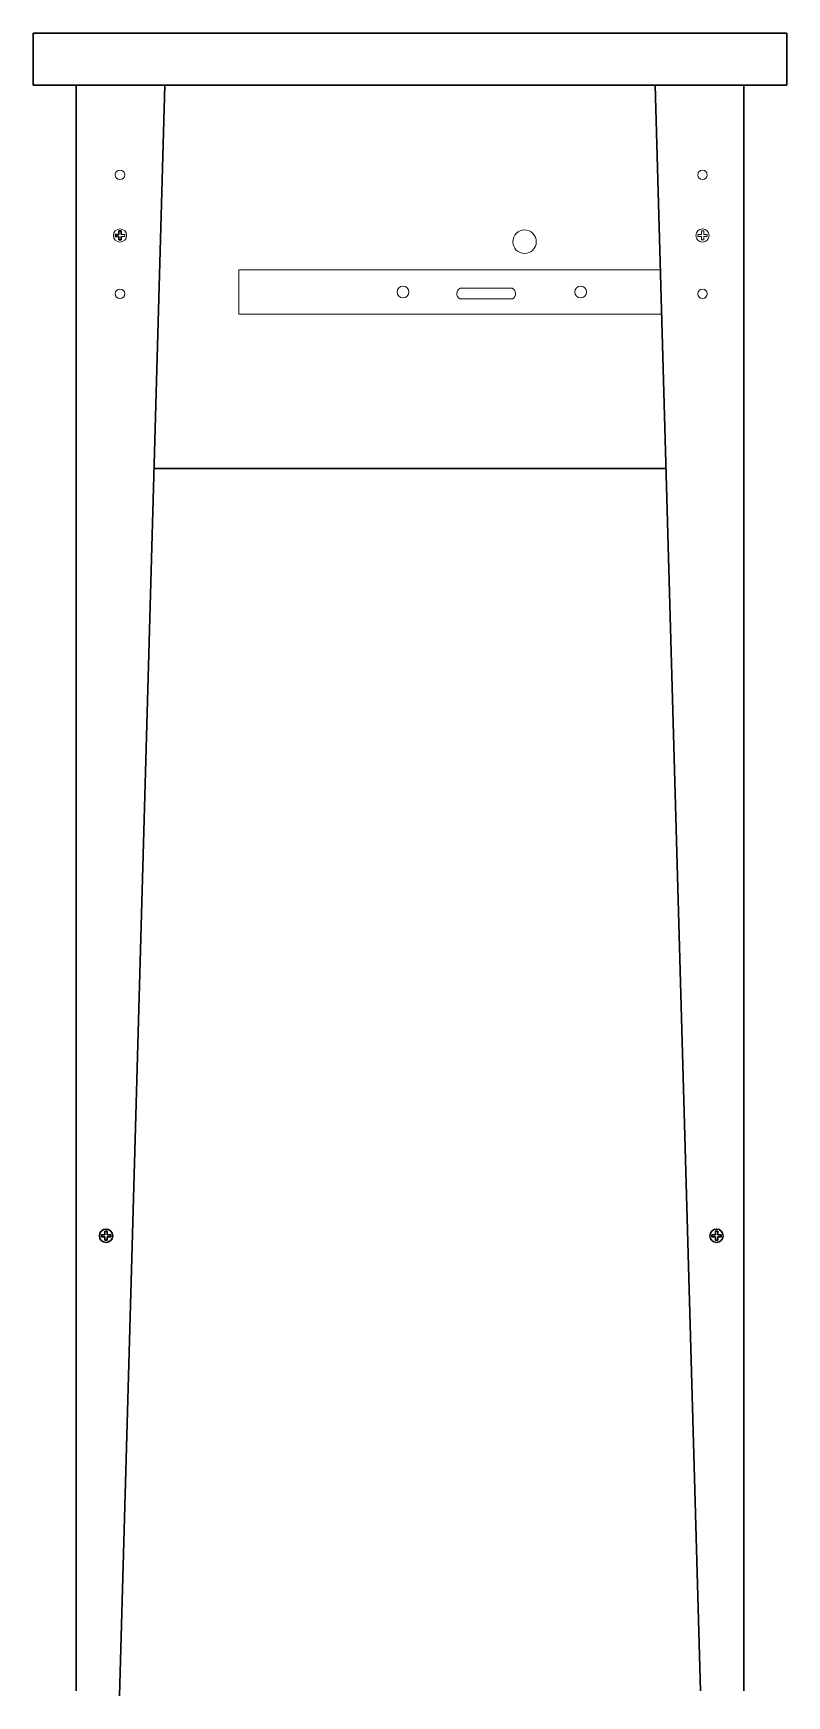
# Model space of a CAD drawing. Header units: inches. Extents: x -15438 to 28214, y -5168 to 29336.
# Drawn here: x 7581 to 7931, y 15768 to 16540 of the extents above; entities that cross this region are included whole.
import ezdxf

# ---------------------------------------------------------------- set-up
doc = ezdxf.new("R2010")
doc.units = ezdxf.units.IN
doc.header["$MEASUREMENT"] = 0
doc.layers.add('Arredi', color=3, linetype='Continuous', lineweight=30)
doc.layers.add('Dettagli', color=210, linetype='Continuous', lineweight=5)

msp = doc.modelspace()

# ---------------------------------------------------------------- linework, layer by layer
at = {"layer": 'Arredi'}
for p, q in [((7580.976, 16540.015), (7910.976, 16540.015)), ((7580.976, 16540.015), (7930.976, 16540.015)), ((7580.976, 16540.015), (7580.976, 16515.957)), ((7930.976, 16540.015), (7930.976, 16515.957)), ((7580.976, 16515.957), (7930.976, 16515.957)), ((7580.976, 16515.957), (7600.976, 16515.957)), ((7600.976, 15770.015), (7600.976, 16515.957)), ((7600.976, 16515.957), (7600.976, 16462.178)), ((7620.976, 15767.767), (7642.062, 16515.957)), ((7890.976, 15770.015), (7869.89, 16515.957)), ((7910.976, 16515.957), (7910.976, 15770.015)), ((7910.976, 16515.957), (7910.976, 16448.593)), ((7637.04, 16337.767), (7874.927, 16337.767))]:
    msp.add_line(p, q, dxfattribs=at)
for points in [[(7620.78, 16445.597), (7619.16, 16445.597), (7619.16, 16446.569), (7620.78, 16446.569)], [(7620.78, 16446.569), (7620.78, 16448.182), (7621.843, 16448.182), (7621.843, 16446.569)], [(7621.843, 16445.597), (7621.843, 16444.069), (7620.78, 16444.069), (7620.78, 16445.597)], [(7614.294, 15980.956), (7612.674, 15980.956), (7612.674, 15981.928), (7614.294, 15981.928)], [(7614.294, 15981.928), (7614.294, 15983.541), (7615.357, 15983.541), (7615.357, 15981.928)], [(7615.357, 15980.956), (7615.357, 15979.429), (7614.294, 15979.429), (7614.294, 15980.956)], [(7615.357, 15981.928), (7616.954, 15981.928), (7616.954, 15980.956), (7615.357, 15980.956)], [(7897.851, 15980.956), (7896.232, 15980.956), (7896.232, 15981.928), (7897.851, 15981.928)], [(7897.851, 15981.928), (7897.851, 15983.541), (7898.915, 15983.541), (7898.915, 15981.928)], [(7898.915, 15980.956), (7898.915, 15979.429), (7897.851, 15979.429), (7897.851, 15980.956)], [(7898.915, 15981.928), (7900.512, 15981.928), (7900.512, 15980.956), (7898.915, 15980.956)]]:
    msp.add_lwpolyline(points, dxfattribs=at)
for centre in [(7614.782, 15981.44), (7898.339, 15981.44)]:
    msp.add_circle(centre, 3.088, dxfattribs=at)
at = {"layer": 'Dettagli'}
for points in [[(7621.843, 16446.569), (7623.44, 16446.569), (7623.44, 16445.597), (7621.843, 16445.597)], [(7891.357, 16445.597), (7889.738, 16445.597), (7889.738, 16446.569), (7891.357, 16446.569)], [(7891.357, 16446.569), (7891.357, 16448.182), (7892.421, 16448.182), (7892.421, 16446.569)], [(7892.421, 16445.597), (7892.421, 16444.069), (7891.357, 16444.069), (7891.357, 16445.597)], [(7892.421, 16446.569), (7894.018, 16446.569), (7894.018, 16445.597), (7892.421, 16445.597)], [(7872.899, 16409.508), (7676.47, 16409.508), (7676.47, 16430.125), (7872.316, 16430.125)], [(7779.31, 16421.565), (7803.372, 16421.565)], [(7803.583, 16416.692), (7779.098, 16416.692)]]:
    msp.add_lwpolyline(points, dxfattribs=at)
for centre, radius in [((7621.268, 16474.245), 2.221), ((7891.845, 16474.245), 2.221), ((7621.268, 16446.081), 3.088), ((7891.845, 16446.081), 3.088), ((7809.199, 16443.185), 5.454), ((7621.268, 16418.992), 2.221), ((7752.723, 16419.816), 2.748), ((7835.244, 16419.816), 2.748), ((7891.845, 16418.992), 2.221)]:
    msp.add_circle(centre, radius, dxfattribs=at)
for centre, start, end in [((7780.373, 16419.078), 113.134834, 241.887615), ((7802.309, 16419.078), 298.112385, 66.865166)]:
    msp.add_arc(centre, 2.705, start, end, dxfattribs=at)

doc.saveas('drawing.dxf')
